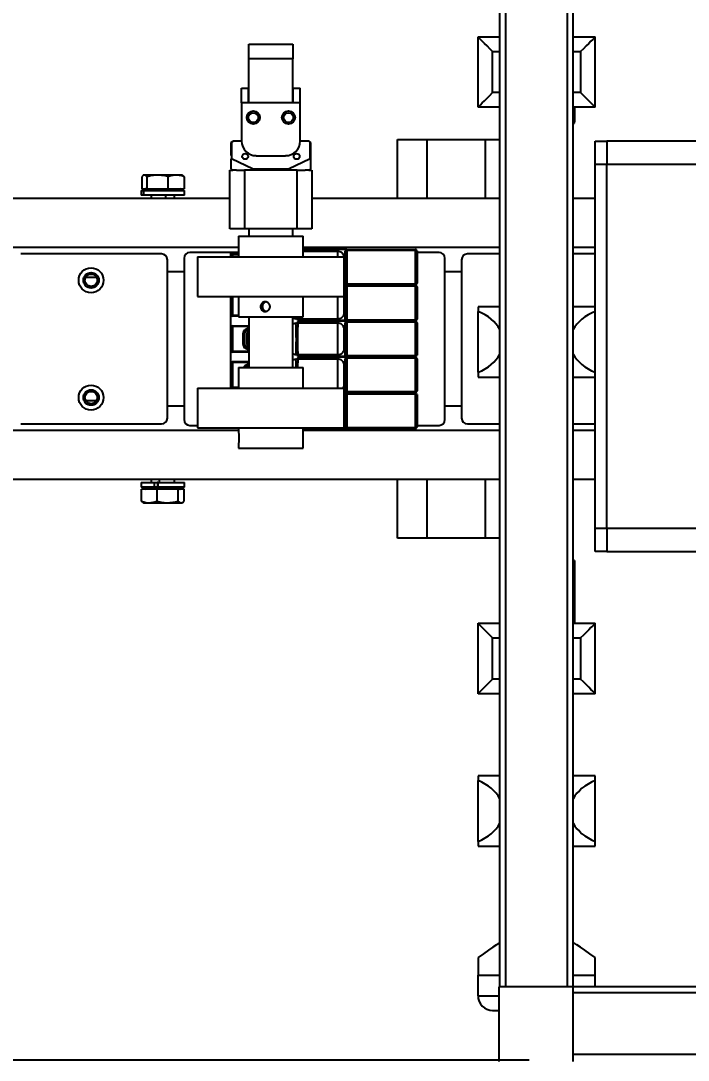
# Model space of a CAD drawing. Header units: millimetres. Extents: x 10 to 584, y 10 to 410.
# Drawn here: x 155.94 to 171.12, y 62.39 to 86.03 of the extents above; entities that cross this region are included whole.
import ezdxf

# ---------------------------------------------------------------- set-up
doc = ezdxf.new("R2010")
doc.units = ezdxf.units.MM
doc.layers.add('2', color=1, linetype='Continuous')
doc.styles.add('SLDTEXTSTYLE0', font='TXT', dxfattribs={"width": 0.7})
doc.dimstyles.new('SLDDIMSTYLE0', dxfattribs={"dimtxt": 3.5, "dimasz": 3.5, "dimexe": 0, "dimexo": 0.0625, "dimgap": 0.875, "dimtad": 1, "dimlfac": 15, "dimrnd": 1e-09, "dimzin": 12, "dimdsep": 46, "dimtxsty": 'SLDTEXTSTYLE0', "dimsah": 1, "dimcen": 0.09, "dimadec": 0, "dimazin": 3, "dimtfac": 1, "dimtofl": 0, "dimtmove": 0, "dimatfit": 3, "dimfxl": 0, "dimfrac": 2, "dimtolj": 1, "dimtzin": 12, "dimarcsym": 0})

# ---------------------------------------------------------------- blocks, each defined once
blk = doc.blocks.new('_D_4')
at = {"layer": '2', "color": 1}
for p, q in [((60.502, 83.127), (60.502, 126.127)), ((360.502, 85.627), (360.502, 126.127)), ((360.502, 125.127), (60.502, 125.127))]:
    blk.add_line(p, q, dxfattribs=at)
for points in [[(60.502, 125.127), (64.002, 124.588), (64.002, 125.665)], [(360.502, 125.127), (357.002, 125.665), (357.002, 124.588)]]:
    blk.add_solid(points, dxfattribs=at)
at = {"layer": '2', "color": 1, "insert": (204.071, 129.638), "char_height": 3.5, "attachment_point": 1, "style": 'SLDTEXTSTYLE0'}
blk.add_mtext('4500', dxfattribs=at)
blk = doc.blocks.new('_D_5')
at = {"layer": '2', "color": 1}
for p, q in [((167.935, 97.06), (43.502, 97.06)), ((44.502, 97.06), (44.502, 62.393)), ((167.502, 62.393), (43.502, 62.393))]:
    blk.add_line(p, q, dxfattribs=at)
for points in [[(44.502, 97.06), (43.963, 93.56), (45.04, 93.56)], [(44.502, 62.393), (45.04, 65.893), (43.963, 65.893)]]:
    blk.add_solid(points, dxfattribs=at)
at = {"layer": '2', "color": 1, "insert": (39.99, 75.359), "char_height": 3.5, "attachment_point": 1, "rotation": 90, "style": 'SLDTEXTSTYLE0'}
blk.add_mtext('520', dxfattribs=at)

msp = doc.modelspace()

# ---------------------------------------------------------------- linework, layer by layer
at = {"color": 7, "linetype": 'Continuous', "lineweight": 25}
for p, q in [((166.83516, 64.05999), (166.83516, 95.39332)), ((166.96849, 64.05999), (166.96849, 95.39332)), ((168.36849, 64.05999), (168.36849, 95.39332)), ((168.50182, 64.05999), (168.50182, 95.39332)), ((166.33516, 84.05998), (166.33516, 85.65999)), ((166.33516, 85.65999), (166.83516, 85.65999)), ((168.50182, 85.65999), (169.00183, 85.65999)), ((169.00183, 84.05998), (169.00183, 85.65999)), ((161.12388, 85.49332), (162.12388, 85.49332)), ((161.12388, 85.15998), (161.12388, 85.49332)), ((162.12388, 85.49332), (162.12388, 85.15998)), ((166.6685, 84.39332), (166.6685, 85.32665)), ((166.6685, 85.32665), (166.83516, 85.32665)), ((168.50182, 85.32665), (168.66849, 85.32665)), ((168.66849, 85.32665), (168.66849, 84.39332)), ((162.12388, 85.15998), (161.12388, 85.15998)), ((161.12388, 84.15998), (161.12388, 85.15998)), ((162.12388, 84.15998), (162.12388, 85.15998)), ((160.95721, 84.15998), (160.95721, 84.49332)), ((160.95721, 84.49332), (161.11721, 84.49332)), ((161.11721, 84.15998), (161.11721, 84.49332)), ((162.13055, 84.15998), (162.13055, 84.49332)), ((162.13055, 84.49332), (162.29054, 84.49332)), ((162.29054, 84.15998), (162.29054, 84.49332)), ((166.83516, 84.39332), (166.6685, 84.39332)), ((168.66849, 84.39332), (168.50182, 84.39332)), ((162.29054, 84.15998), (160.95721, 84.15998)), ((160.95721, 84.15998), (160.95721, 83.29332)), ((162.29054, 83.29332), (162.29054, 84.15998)), ((166.83516, 84.05998), (166.33516, 84.05998)), ((169.00183, 84.05998), (168.50182, 84.05998)), ((168.52849, 84.05998), (168.52849, 83.72665)), ((168.52849, 83.72665), (168.50182, 83.72665)), ((168.50182, 83.69998), (168.52849, 83.69998)), ((168.52849, 83.69998), (168.52849, 83.72665)), ((160.72388, 83.25998), (160.75721, 83.29332)), ((160.72388, 82.9624), (160.72388, 83.25998)), ((160.76388, 83.29332), (160.73055, 83.25998)), ((160.73055, 83.25998), (160.73055, 82.89332)), ((160.75721, 83.29332), (160.76388, 83.29332)), ((160.95721, 83.29332), (160.76388, 83.29332)), ((162.48388, 83.29332), (162.29054, 83.29332)), ((162.48388, 83.29332), (162.49054, 83.29332)), ((162.51721, 83.25998), (162.48388, 83.29332)), ((162.49054, 83.29332), (162.52387, 83.25998)), ((162.51721, 82.89332), (162.51721, 83.25998)), ((162.52387, 83.25998), (162.52387, 82.65998)), ((164.50183, 81.99332), (164.50183, 83.32665)), ((164.50183, 83.32665), (165.16849, 83.32665)), ((165.16849, 83.32665), (165.16849, 81.99332)), ((165.16849, 83.32665), (166.50183, 83.32665)), ((166.50183, 81.99332), (166.50183, 83.32665)), ((166.50183, 83.32665), (166.83516, 83.32665)), ((169.00183, 83.29332), (169.26849, 83.29332)), ((169.00183, 82.75999), (169.00183, 83.29332)), ((169.26849, 83.29332), (169.26849, 82.75999)), ((175.06849, 83.29332), (169.26849, 83.29332)), ((160.72388, 82.9624), (160.73055, 82.95552)), ((161.29054, 82.95998), (161.95721, 82.95998)), ((160.73055, 82.89778), (160.72388, 82.8909)), ((160.72388, 82.65998), (160.72388, 82.8909)), ((160.73055, 82.89332), (161.22388, 82.65998)), ((162.02388, 82.65998), (162.51721, 82.89332)), ((169.26849, 82.75999), (169.00183, 82.75999)), ((169.00183, 79.52387), (169.00183, 82.75999)), ((169.26849, 74.49332), (169.26849, 82.75999)), ((158.68873, 82.48128), (158.68873, 82.20665)), ((158.73516, 82.51999), (158.72285, 82.51288)), ((158.74713, 82.51999), (158.73516, 82.51999)), ((159.04541, 82.51999), (158.74713, 82.51999)), ((158.80553, 82.48128), (158.80553, 82.20665)), ((159.26964, 82.51999), (159.04541, 82.51999)), ((159.26964, 82.51999), (159.28529, 82.48128)), ((159.46678, 82.51999), (159.26964, 82.51999)), ((159.28529, 82.20665), (159.28529, 82.48128)), ((159.60182, 82.51999), (159.46678, 82.51999)), ((159.61413, 82.51288), (159.60182, 82.51999)), ((159.64825, 82.48128), (159.64825, 82.20665)), ((160.69055, 81.29332), (160.69055, 82.62665)), ((160.69055, 82.62665), (160.75721, 82.62665)), ((160.75721, 82.62665), (160.72388, 82.65998)), ((160.84046, 82.62665), (160.75721, 82.62665)), ((160.84046, 82.62665), (161.02388, 82.62665)), ((161.02388, 82.62665), (161.02388, 81.29332)), ((162.22388, 82.62665), (161.02388, 82.62665)), ((161.22388, 82.65998), (162.02388, 82.65998)), ((161.25054, 82.65332), (161.22388, 82.62665)), ((161.99721, 82.65332), (161.25054, 82.65332)), ((162.02388, 82.62665), (161.99721, 82.65332)), ((162.22388, 81.29332), (162.22388, 82.62665)), ((162.22388, 82.62665), (162.4073, 82.62665)), ((162.49054, 82.62665), (162.4073, 82.62665)), ((162.52387, 82.65998), (162.49054, 82.62665)), ((162.49054, 82.62665), (162.55721, 82.62665)), ((162.55721, 82.62665), (162.55721, 81.29332)), ((158.67516, 82.16665), (158.67516, 82.05998)), ((158.67516, 82.16665), (158.73683, 82.16665)), ((158.73683, 82.05998), (158.67516, 82.05998)), ((158.68873, 82.20665), (158.80553, 82.20665)), ((158.73683, 82.05998), (158.73683, 82.16665)), ((158.73683, 82.16665), (159.66183, 82.16665)), ((159.66183, 82.05998), (158.73683, 82.05998)), ((158.78082, 82.18665), (158.78082, 82.17332)), ((159.25899, 82.18665), (158.79154, 82.18665)), ((159.25899, 82.17332), (158.79154, 82.17332)), ((158.80553, 82.20665), (159.28529, 82.20665)), ((158.90183, 82.05998), (158.90183, 81.99332)), ((159.25899, 82.18665), (159.25899, 82.17332)), ((159.28529, 82.20665), (159.64825, 82.20665)), ((159.43516, 81.99332), (159.43516, 82.05998)), ((159.55616, 82.17332), (159.55616, 82.18665)), ((159.66183, 82.05998), (159.66183, 82.16665)), ((152.50182, 81.99332), (160.69055, 81.99332)), ((162.55721, 81.99332), (166.83516, 81.99332)), ((168.50182, 81.99332), (169.00183, 81.99332)), ((161.02388, 81.29332), (160.69055, 81.29332)), ((160.89055, 81.12665), (160.89055, 80.65998)), ((160.89055, 81.12665), (162.35721, 81.12665)), ((162.22388, 81.29332), (161.02388, 81.29332)), ((161.12388, 81.29332), (161.12388, 81.12665)), ((162.12388, 81.12665), (162.12388, 81.29332)), ((162.55721, 81.29332), (162.22388, 81.29332)), ((162.35721, 80.65998), (162.35721, 81.12665)), ((152.50182, 80.87665), (160.89055, 80.87665)), ((162.35721, 80.87665), (166.83516, 80.87665)), ((163.34894, 80.82665), (162.35721, 80.82665)), ((163.34894, 80.82665), (164.9156, 80.82665)), ((168.50182, 80.87665), (169.00183, 80.87665)), ((159.13561, 80.72665), (155.93561, 80.72665)), ((159.26894, 76.99332), (159.26894, 80.59332)), ((159.64894, 80.62665), (159.64894, 76.95998)), ((160.7156, 80.75998), (159.78228, 80.75998)), ((159.95721, 80.65998), (159.95721, 79.75998)), ((159.95721, 80.65998), (163.29054, 80.65998)), ((160.7156, 80.65998), (160.7156, 80.75998)), ((160.89055, 80.75998), (160.7156, 80.75998)), ((160.74894, 80.72665), (160.74894, 80.70665)), ((160.74894, 80.72665), (160.89055, 80.72665)), ((160.89055, 80.70665), (160.74894, 80.70665)), ((162.35721, 80.79214), (163.14894, 80.79214)), ((163.29054, 79.75998), (163.29054, 80.65998)), ((163.31561, 80.05998), (163.31561, 80.79332)), ((164.9156, 80.80665), (163.34894, 80.80665)), ((163.34894, 80.80665), (163.34894, 80.04665)), ((164.9156, 80.04665), (164.9156, 80.80665)), ((164.94894, 80.79332), (164.94894, 80.05998)), ((165.44894, 80.75998), (164.94894, 80.75998)), ((165.58227, 76.95998), (165.58227, 80.62665)), ((165.96228, 80.59332), (165.96228, 76.99332)), ((166.83516, 80.72665), (166.09561, 80.72665)), ((169.00183, 80.72665), (168.50182, 80.72665)), ((159.26894, 80.32332), (159.64894, 80.32332)), ((165.58227, 80.32332), (165.96228, 80.32332)), ((163.34894, 80.02665), (163.29054, 80.02665)), ((163.34894, 80.00999), (163.29054, 80.00999)), ((163.31561, 79.24332), (163.31561, 79.97665)), ((163.34894, 80.04665), (164.9156, 80.04665)), ((164.9156, 80.02665), (163.34894, 80.02665)), ((163.34894, 80.00999), (164.9156, 80.00999)), ((163.34894, 79.98998), (163.34894, 79.22998)), ((164.9156, 79.98998), (163.34894, 79.98998)), ((164.9156, 79.22998), (164.9156, 79.98998)), ((164.94894, 79.97665), (164.94894, 79.24332)), ((159.95721, 79.75998), (163.29054, 79.75998)), ((160.7156, 77.67332), (160.7156, 79.75998)), ((160.89055, 79.75998), (160.89055, 79.29332)), ((162.35721, 79.29332), (162.35721, 79.75998)), ((166.33516, 79.52665), (166.33516, 79.41947)), ((166.83516, 79.52665), (166.33516, 79.52665)), ((166.33516, 78.03383), (166.33516, 79.41947)), ((169.00183, 79.52665), (168.50182, 79.52665)), ((169.00183, 79.41947), (169.00183, 79.52387)), ((169.00183, 78.03383), (169.00183, 79.41947)), ((160.74894, 79.32998), (160.89055, 79.32998)), ((160.74894, 79.32998), (160.74894, 79.30999)), ((160.89055, 79.30999), (160.74894, 79.30999)), ((160.89055, 79.29332), (161.49541, 79.29332)), ((161.12388, 79.29332), (161.12388, 78.13999)), ((161.49541, 79.29332), (162.35721, 79.29332)), ((162.12388, 78.13999), (162.12388, 79.29332)), ((162.12388, 79.27608), (162.19328, 79.25129)), ((162.23873, 79.24449), (162.19382, 79.25233)), ((162.21561, 79.24449), (162.19382, 79.25233)), ((163.14894, 79.24449), (162.23873, 79.24449)), ((163.34894, 79.20998), (162.30679, 79.20998)), ((163.34894, 79.19332), (162.30679, 79.19332)), ((163.28227, 79.20998), (163.28227, 79.19332)), ((163.34894, 79.22998), (164.9156, 79.22998)), ((164.9156, 79.20998), (163.34894, 79.20998)), ((163.34894, 79.19332), (164.9156, 79.19332)), ((163.34894, 79.17332), (163.34894, 78.41332)), ((164.9156, 79.17332), (163.34894, 79.17332)), ((164.9156, 78.41332), (164.9156, 79.17332)), ((160.74894, 79.09332), (160.74894, 79.07332)), ((160.74894, 79.09332), (161.11036, 79.09332)), ((161.12388, 79.07332), (160.74894, 79.07332)), ((160.74894, 79.07332), (160.74894, 78.51332)), ((161.12388, 79.01538), (161.06015, 78.97916)), ((161.1007, 78.95253), (161.12388, 78.96412)), ((161.1007, 78.95253), (161.1007, 78.6341)), ((162.19328, 79.15201), (162.12388, 79.12723)), ((162.19373, 79.15088), (162.23886, 79.15881)), ((162.19373, 79.15088), (162.21561, 79.15881)), ((162.21561, 79.15998), (162.21561, 79.15881)), ((162.23886, 79.15881), (163.14894, 79.15881)), ((163.31561, 78.42665), (163.31561, 79.15998)), ((164.94894, 79.15998), (164.94894, 78.42665)), ((160.9931, 78.66742), (160.9931, 78.9212)), ((160.9931, 78.9212), (161.02644, 78.9212)), ((161.02644, 78.9212), (161.02644, 78.66742)), ((161.08227, 78.66392), (161.08227, 78.92272)), ((160.74894, 78.51332), (161.12388, 78.51332)), ((160.74894, 78.51332), (160.74894, 78.49332)), ((161.12336, 78.49332), (160.74894, 78.49332)), ((160.9931, 78.66742), (161.02644, 78.66742)), ((161.06273, 78.60808), (161.12388, 78.57678)), ((161.12388, 78.62251), (161.1007, 78.6341)), ((160.74894, 78.27665), (160.74894, 78.25665)), ((160.74894, 78.27665), (161.11036, 78.27665)), ((160.74894, 78.25665), (160.74894, 77.69665)), ((161.12388, 78.25665), (160.74894, 78.25665)), ((162.12388, 78.45941), (162.19328, 78.43462)), ((162.19328, 78.33535), (162.12388, 78.31056)), ((162.19373, 78.33422), (162.23886, 78.34214)), ((162.19373, 78.33422), (162.21561, 78.34214)), ((162.23873, 78.42782), (162.19382, 78.43566)), ((162.21561, 78.42782), (162.19382, 78.43566)), ((162.21513, 78.3429), (162.21797, 78.34535)), ((162.21561, 78.34332), (162.21561, 78.34214)), ((163.14894, 78.42782), (162.23873, 78.42782)), ((162.23886, 78.34214), (163.14894, 78.34214)), ((163.34894, 78.39332), (162.30679, 78.39332)), ((163.34894, 78.37665), (162.30679, 78.37665)), ((163.28227, 78.39332), (163.28227, 78.37665)), ((163.31561, 77.60999), (163.31561, 78.34332)), ((163.34894, 78.41332), (164.9156, 78.41332)), ((164.9156, 78.39332), (163.34894, 78.39332)), ((163.34894, 78.37665), (164.9156, 78.37665)), ((163.34894, 78.35665), (163.34894, 77.59665)), ((164.9156, 78.35665), (163.34894, 78.35665)), ((164.9156, 77.59665), (164.9156, 78.35665)), ((164.94894, 78.34332), (164.94894, 77.60999)), ((160.89055, 78.13999), (160.89055, 77.67332)), ((160.89055, 78.13999), (162.35721, 78.13999)), ((161.12388, 78.19872), (161.06015, 78.16249)), ((161.10894, 78.13999), (161.12388, 78.14746)), ((162.35721, 77.67332), (162.35721, 78.13999)), ((166.33516, 78.03383), (166.33516, 77.92665)), ((169.00183, 77.92943), (169.00183, 78.03383)), ((166.33516, 77.92665), (166.83516, 77.92665)), ((168.50182, 77.92665), (169.00183, 77.92665)), ((169.00183, 74.49332), (169.00183, 77.92943)), ((159.95721, 77.67332), (159.95721, 76.77332)), ((159.95721, 77.67332), (163.29054, 77.67332)), ((160.74894, 77.69665), (160.89055, 77.69665)), ((160.74894, 77.69665), (160.74894, 77.67665)), ((160.89055, 77.67665), (160.74894, 77.67665)), ((163.29054, 76.77332), (163.29054, 77.67332)), ((163.34894, 77.57665), (163.29054, 77.57665)), ((163.34894, 77.55998), (163.29054, 77.55998)), ((163.31561, 76.79332), (163.31561, 77.52665)), ((163.34894, 77.59665), (164.9156, 77.59665)), ((164.9156, 77.57665), (163.34894, 77.57665)), ((163.34894, 77.55998), (164.9156, 77.55998)), ((164.9156, 77.53999), (163.34894, 77.53999)), ((163.34894, 77.53999), (163.34894, 76.77998)), ((164.9156, 76.77998), (164.9156, 77.53999)), ((164.94894, 77.52665), (164.94894, 76.79332)), ((159.64894, 77.26332), (159.26894, 77.26332)), ((165.96228, 77.26332), (165.58227, 77.26332)), ((155.93561, 76.85998), (159.13561, 76.85998)), ((159.78228, 76.82665), (159.95721, 76.82665)), ((164.94894, 76.82665), (165.44894, 76.82665)), ((166.09561, 76.85998), (166.83516, 76.85998)), ((168.50182, 76.85998), (169.00183, 76.85998)), ((160.89055, 76.70998), (152.50182, 76.70998)), ((159.95721, 76.77332), (163.29054, 76.77332)), ((160.89055, 76.77332), (160.89055, 76.64998)), ((162.35721, 76.30665), (162.35721, 76.77332)), ((163.34894, 76.75998), (162.35721, 76.75998)), ((166.83516, 76.70998), (162.35721, 76.70998)), ((163.34894, 76.77998), (164.9156, 76.77998)), ((164.9156, 76.75998), (163.34894, 76.75998)), ((169.00183, 76.70998), (168.50182, 76.70998)), ((160.89055, 76.43138), (160.89055, 76.30665)), ((160.89055, 76.30665), (162.35721, 76.30665)), ((166.83516, 75.59332), (152.50182, 75.59332)), ((158.67516, 75.52665), (158.67516, 75.41998)), ((158.67516, 75.52665), (158.97422, 75.52665)), ((158.97422, 75.41998), (158.67516, 75.41998)), ((158.78082, 75.41332), (158.78082, 75.39998)), ((158.90183, 75.59332), (158.90183, 75.52665)), ((158.97422, 75.41998), (158.97422, 75.52665)), ((158.97422, 75.52665), (159.03402, 75.52665)), ((159.03402, 75.41998), (158.97422, 75.41998)), ((159.03372, 75.41998), (159.05527, 75.41998)), ((159.05527, 75.52665), (159.03402, 75.52665)), ((159.04456, 75.49332), (159.04456, 75.45332)), ((159.05527, 75.52665), (159.05527, 75.41998)), ((159.05527, 75.52665), (159.66183, 75.52665)), ((159.66183, 75.41998), (159.05527, 75.41998)), ((159.05877, 75.41332), (159.5403, 75.41332)), ((159.05877, 75.39998), (159.05877, 75.41332)), ((159.05877, 75.39998), (159.5403, 75.39998)), ((159.43516, 75.52665), (159.43516, 75.59332)), ((159.55616, 75.39998), (159.55616, 75.41332)), ((159.66183, 75.41998), (159.66183, 75.52665)), ((164.50183, 74.25999), (164.50183, 75.59332)), ((165.16849, 75.59332), (165.16849, 74.25999)), ((166.50183, 74.25999), (166.50183, 75.59332)), ((169.00183, 75.59332), (168.50182, 75.59332)), ((158.68207, 75.10535), (158.68207, 75.37998)), ((159.02687, 75.37998), (158.68207, 75.37998)), ((159.02687, 75.37998), (159.02687, 75.10535)), ((159.51329, 75.37998), (159.02687, 75.37998)), ((159.51329, 75.10535), (159.51329, 75.37998)), ((159.65492, 75.37998), (159.51329, 75.37998)), ((159.65492, 75.10535), (159.65492, 75.37998)), ((158.71669, 75.07732), (158.73516, 75.06665)), ((158.73516, 75.06665), (158.85447, 75.06665)), ((158.85447, 75.06665), (159.04584, 75.06665)), ((159.04584, 75.06665), (159.02687, 75.10535)), ((159.04584, 75.06665), (159.27008, 75.06665)), ((159.27008, 75.06665), (159.5841, 75.06665)), ((159.5841, 75.06665), (159.60182, 75.06665)), ((159.60182, 75.06665), (159.6203, 75.07732)), ((169.00183, 74.49332), (169.26849, 74.49332)), ((169.00183, 73.95998), (169.00183, 74.49332)), ((169.26849, 74.49332), (169.26849, 73.95998)), ((169.26849, 74.49332), (174.46849, 74.49332)), ((165.16849, 74.25999), (164.50183, 74.25999)), ((166.50183, 74.25999), (165.16849, 74.25999)), ((166.83516, 74.25999), (166.50183, 74.25999)), ((168.52849, 73.75332), (168.50182, 73.75332)), ((168.52849, 73.75332), (168.52849, 73.72665)), ((169.26849, 73.95998), (169.00183, 73.95998)), ((169.26849, 73.95998), (174.46849, 73.95998)), ((168.50182, 73.72665), (168.52849, 73.72665)), ((168.52849, 73.72665), (168.52849, 72.32665)), ((166.33516, 72.32665), (166.83516, 72.32665)), ((166.33516, 70.72665), (166.33516, 72.32665)), ((168.50182, 72.32665), (169.00183, 72.32665)), ((169.00183, 70.72665), (169.00183, 72.32665)), ((166.6685, 71.05998), (166.6685, 71.99332)), ((166.6685, 71.99332), (166.83516, 71.99332)), ((168.50182, 71.99332), (168.66849, 71.99332)), ((168.66849, 71.99332), (168.66849, 71.05998)), ((166.83516, 71.05998), (166.6685, 71.05998)), ((168.66849, 71.05998), (168.50182, 71.05998)), ((166.83516, 70.72665), (166.33516, 70.72665)), ((169.00183, 70.72665), (168.50182, 70.72665)), ((166.33516, 68.85998), (166.33516, 68.75281)), ((166.83516, 68.85998), (166.33516, 68.85998)), ((169.00183, 68.85998), (168.50182, 68.85998)), ((169.00183, 68.75281), (169.00183, 68.85998)), ((166.33516, 67.36717), (166.33516, 68.75281)), ((169.00183, 67.36717), (169.00183, 68.75281)), ((166.33516, 67.36717), (166.33516, 67.25998)), ((169.00183, 67.25998), (169.00183, 67.36717)), ((166.33516, 67.25998), (166.83516, 67.25998)), ((168.50182, 67.25998), (169.00183, 67.25998)), ((166.33516, 64.72665), (166.33516, 64.32665)), ((169.00183, 64.32665), (169.00183, 64.72665)), ((166.33516, 63.85998), (166.33516, 64.32665)), ((169.00183, 64.05999), (169.00183, 64.32665)), ((168.50182, 64.05999), (166.8085, 64.05999)), ((166.8085, 64.05999), (166.8085, 62.36665)), ((228.50183, 64.05999), (168.50182, 64.05999)), ((168.50182, 62.36665), (168.50182, 64.05999)), ((228.50183, 63.92665), (168.50182, 63.92665)), ((166.6685, 63.52665), (166.8085, 63.52665)), ((228.50183, 62.52665), (168.50182, 62.52665))]:
    msp.add_line(p, q, dxfattribs=at)
at = {"color": 59, "linetype": 'Continuous', "lineweight": 25}
for p, q in [((175.06849, 82.75999), (169.26849, 82.75999)), ((158.79154, 82.18665), (158.78082, 82.18665)), ((158.79154, 82.17332), (158.78082, 82.17332)), ((159.23074, 82.05998), (159.23074, 81.99332)), ((159.55616, 82.18665), (159.25899, 82.18665)), ((159.55616, 82.17332), (159.25899, 82.17332)), ((160.74894, 80.70665), (160.74894, 80.65998)), ((160.74894, 79.75998), (160.74894, 79.32998)), ((161.04368, 79.00813), (161.12388, 79.05373)), ((161.12388, 78.53933), (161.04754, 78.5784)), ((161.04368, 78.19146), (161.12388, 78.23706)), ((158.78082, 75.41332), (159.05877, 75.41332)), ((158.78082, 75.39998), (159.05877, 75.39998)), ((159.05527, 75.49332), (159.04446, 75.49332)), ((159.05527, 75.45332), (159.04456, 75.45332)), ((159.09302, 75.52665), (159.09302, 75.59332)), ((159.5403, 75.41332), (159.55616, 75.41332)), ((159.5403, 75.39998), (159.55616, 75.39998)), ((166.33516, 64.32665), (166.83516, 64.32665)), ((168.50182, 64.32665), (169.00183, 64.32665)), ((166.33516, 63.85998), (166.8085, 63.85998))]:
    msp.add_line(p, q, dxfattribs=at)
at = {"color": 7, "linetype": 'Continuous', "lineweight": 25, "flags": 128}
for points in [[(166.6685, 85.32665), (166.60346, 85.39168), (166.54093, 85.45421), (166.4833, 85.51184), (166.43279, 85.56235), (166.39133, 85.60381), (166.36053, 85.63461), (166.34156, 85.65358), (166.33516, 85.65999)], [(169.00183, 85.65999), (168.99542, 85.65358), (168.97645, 85.63461), (168.94565, 85.60381), (168.90419, 85.56235), (168.85368, 85.51184), (168.79606, 85.45421), (168.73352, 85.39168), (168.66849, 85.32665)], [(166.33516, 84.05998), (166.34156, 84.06639), (166.36053, 84.08536), (166.39133, 84.11616), (166.43279, 84.15761), (166.4833, 84.20813), (166.54093, 84.26576), (166.60346, 84.32829), (166.6685, 84.39332)], [(169.00183, 84.05998), (168.99542, 84.06639), (168.97645, 84.08536), (168.94565, 84.11616), (168.90419, 84.15761), (168.85368, 84.20813), (168.79606, 84.26576), (168.73352, 84.32829), (168.66849, 84.39332)], [(161.04368, 79.00813), (161.0469, 79.00248), (161.04998, 78.99704), (161.05283, 78.99203), (161.05533, 78.98764), (161.05738, 78.98404), (161.0589, 78.98136), (161.05983, 78.97971), (161.06015, 78.97916)], [(161.04368, 78.19146), (161.0469, 78.18581), (161.04998, 78.18037), (161.05283, 78.17537), (161.05533, 78.17098), (161.05738, 78.16737), (161.0589, 78.16469), (161.05983, 78.16304), (161.06015, 78.16249)], [(166.6685, 71.99332), (166.60346, 72.05835), (166.54093, 72.12088), (166.4833, 72.17851), (166.43279, 72.22902), (166.39133, 72.27047), (166.36053, 72.30128), (166.34156, 72.32025), (166.33516, 72.32665)], [(169.00183, 72.32665), (168.99542, 72.32025), (168.97645, 72.30128), (168.94565, 72.27047), (168.90419, 72.22902), (168.85368, 72.17851), (168.79606, 72.12088), (168.73352, 72.05835), (168.66849, 71.99332)], [(166.33516, 70.72665), (166.34156, 70.73306), (166.36053, 70.75203), (166.39133, 70.78283), (166.43279, 70.82428), (166.4833, 70.8748), (166.54093, 70.93242), (166.60346, 70.99495), (166.6685, 71.05998)], [(169.00183, 70.72665), (168.99542, 70.73306), (168.97645, 70.75203), (168.94565, 70.78283), (168.90419, 70.82428), (168.85368, 70.8748), (168.79606, 70.93242), (168.73352, 70.99495), (168.66849, 71.05998)], [(166.83516, 65.07675), (166.81945, 65.06575), (166.75335, 65.01947), (166.67032, 64.96134), (166.57179, 64.89234), (166.45942, 64.81366), (166.33516, 64.72665)], [(169.00183, 64.72665), (168.87756, 64.81366), (168.7652, 64.89234), (168.66667, 64.96134), (168.58363, 65.01947), (168.51754, 65.06575), (168.50182, 65.07675)]]:
    msp.add_lwpolyline(points, dxfattribs=at)
at = {"color": 7, "linetype": 'Continuous', "lineweight": 25}
for centre, radius in [((161.22388, 83.82665), 0.15), ((161.22388, 83.82665), 0.11), ((162.02388, 83.82665), 0.15), ((162.02388, 83.82665), 0.11), ((161.03721, 82.94332), 0.06667), ((162.21055, 82.94332), 0.06667), ((157.53561, 80.12665), 0.28333), ((157.53561, 80.12665), 0.17667), ((157.53561, 80.12665), 0.14), ((157.53561, 77.45998), 0.28333), ((157.53561, 77.45998), 0.17667), ((157.53561, 77.45998), 0.14)]:
    msp.add_circle(centre, radius, dxfattribs=at)
for centre, radius, start, end in [((161.29055, 83.29332), 0.33333, 180, 270), ((161.95721, 83.29332), 0.33333, 270, 0), ((158.76083, 82.18665), 0.02, 0, 90), ((158.77181, 82.18692), 0.01973, 359.208764, 89.186805), ((158.78749, 82.17332), 0.00667, 180, 270), ((158.79812, 82.17323), 0.00658, 179.236252, 269.171339), ((159.54949, 82.17332), 0.00667, 270, 0), ((159.57616, 82.18665), 0.02, 90, 180), ((163.34894, 80.79332), 0.03333, 90, 135.572996), ((164.91561, 80.79332), 0.03333, 44.427004, 90), ((159.13561, 80.59332), 0.13333, 0, 90), ((159.78227, 80.62665), 0.13333, 90, 180), ((160.74894, 80.69332), 0.03333, 90, 180), ((163.34894, 80.79332), 0.03333, 135.572996, 180), ((163.34894, 80.83998), 0.03333, 224.427004, 270), ((164.91561, 80.83998), 0.03333, 270, 315.572996), ((164.91561, 80.79332), 0.03333, 0, 44.427004), ((165.44894, 80.62665), 0.13333, 0, 90), ((166.09561, 80.59332), 0.13333, 90, 180), ((163.34894, 80.05998), 0.03333, 180, 224.427004), ((163.34894, 79.97665), 0.03333, 135.572996, 180), ((163.34894, 80.01332), 0.03333, 90, 135.572996), ((163.34894, 80.05998), 0.03333, 224.427004, 270), ((163.34894, 79.97665), 0.03333, 90, 135.572996), ((163.34894, 80.02332), 0.03333, 224.427004, 270), ((164.91561, 80.01332), 0.03333, 44.427004, 90), ((164.91561, 80.05998), 0.03333, 270, 315.572996), ((164.91561, 79.97665), 0.03333, 44.427004, 90), ((164.91561, 80.02332), 0.03333, 270, 315.572996), ((164.91561, 80.05998), 0.03333, 315.572996, 0), ((164.91561, 79.97665), 0.03333, 0, 44.427004), ((160.74894, 79.34332), 0.03333, 180, 270), ((162.3038, 79.34332), 0.13333, 228.273344, 270), ((162.3038, 79.05998), 0.13333, 90, 131.67998), ((163.34894, 79.24332), 0.03333, 180, 224.427004), ((163.34894, 79.15998), 0.03333, 135.572996, 180), ((163.34894, 79.19665), 0.03333, 90, 135.572996), ((163.34894, 79.24332), 0.03333, 224.427004, 270), ((163.34894, 79.15998), 0.03333, 90, 135.572996), ((163.34894, 79.20665), 0.03333, 224.427004, 270), ((164.91561, 79.19665), 0.03333, 44.427004, 90), ((164.91561, 79.24332), 0.03333, 270, 315.572996), ((164.91561, 79.15998), 0.03333, 44.427004, 90), ((164.91561, 79.20665), 0.03333, 270, 315.572996), ((164.91561, 79.24332), 0.03333, 315.572996, 0), ((164.91561, 79.15998), 0.03333, 0, 44.427004), ((160.74894, 79.05998), 0.03333, 90, 180), ((161.0931, 78.9212), 0.1, 119.620414, 180), ((161.0931, 78.9212), 0.06667, 119.620414, 180), ((161.11561, 78.92272), 0.03333, 116.565051, 180), ((161.11036, 79.05998), 0.03333, 66.074566, 90), ((160.74894, 78.52665), 0.03333, 180, 270), ((161.0931, 78.66742), 0.1, 180, 242.896104), ((161.0931, 78.66742), 0.06667, 180, 242.896104), ((142.41268, 88.13414), 20.94207, 332.851776, 332.942979), ((161.11561, 78.66392), 0.03333, 180, 243.434949), ((160.74894, 78.24332), 0.03333, 90, 180), ((161.11036, 78.24332), 0.03333, 66.074566, 90), ((162.3038, 78.52665), 0.13333, 228.273344, 270), ((162.3038, 78.24332), 0.13333, 90, 121.230109), ((163.34894, 78.42665), 0.03333, 180, 224.427004), ((163.34894, 78.34332), 0.03333, 135.572996, 180), ((163.34894, 78.37998), 0.03333, 90, 135.572996), ((163.34894, 78.42665), 0.03333, 224.427004, 270), ((163.34894, 78.34332), 0.03333, 90, 135.572996), ((163.34894, 78.38998), 0.03333, 224.427004, 270), ((164.91561, 78.37998), 0.03333, 44.427004, 90), ((164.91561, 78.42665), 0.03333, 270, 315.572996), ((164.91561, 78.34332), 0.03333, 44.427004, 90), ((164.91561, 78.38998), 0.03333, 270, 315.572996), ((164.91561, 78.42665), 0.03333, 315.572996, 0), ((164.91561, 78.34332), 0.03333, 0, 44.427004), ((161.0931, 78.10453), 0.06667, 119.620414, 147.874507), ((160.74894, 77.70998), 0.03333, 180, 270), ((163.34894, 77.60998), 0.03333, 180, 224.427004), ((163.34894, 77.52665), 0.03333, 135.572996, 180), ((163.34894, 77.56332), 0.03333, 90, 135.572996), ((163.34894, 77.60998), 0.03333, 224.427004, 270), ((163.34894, 77.52665), 0.03333, 90, 135.572996), ((163.34894, 77.57332), 0.03333, 224.427004, 270), ((164.91561, 77.56332), 0.03333, 44.427004, 90), ((164.91561, 77.60998), 0.03333, 270, 315.572996), ((164.91561, 77.52665), 0.03333, 44.427004, 90), ((164.91561, 77.57332), 0.03333, 270, 315.572996), ((164.91561, 77.60998), 0.03333, 315.572996, 0), ((164.91561, 77.52665), 0.03333, 0, 44.427004), ((159.13561, 76.99332), 0.13333, 270, 0), ((159.78227, 76.95998), 0.13333, 180, 270), ((165.44894, 76.95998), 0.13333, 270, 0), ((166.09561, 76.99332), 0.13333, 180, 270), ((163.34894, 76.79332), 0.03333, 180, 224.427004), ((163.34894, 76.74665), 0.03333, 90, 135.572996), ((163.34894, 76.79332), 0.03333, 224.427004, 270), ((164.91561, 76.74665), 0.03333, 44.427004, 90), ((164.91561, 76.79332), 0.03333, 270, 315.572996), ((164.91561, 76.79332), 0.03333, 315.572996, 0), ((158.76083, 75.39998), 0.02, 270, 0), ((158.78749, 75.41332), 0.00667, 90, 180), ((159.53378, 75.41346), 0.00652, 358.74921, 88.844198), ((159.55991, 75.39959), 0.01961, 178.83511, 268.782993), ((159.54949, 75.41332), 0.00667, 0, 90), ((159.57616, 75.39998), 0.02, 180, 270), ((166.66849, 63.85998), 0.33333, 180, 270)]:
    msp.add_arc(centre, radius, start, end, dxfattribs=at)
at = {"color": 59, "linetype": 'Continuous', "lineweight": 25}
msp.add_arc((161.0931, 78.10453), 0.1, 119.620414, 159.236157, dxfattribs=at)
at = {"color": 7, "linetype": 'Continuous', "lineweight": 25}
for centre, major_axis, ratio, start_param, end_param in [((160.74894, 80.69284), (0.03333, 0), 0.41421356, 1.57079633, 3.14159265), ((165.7639, 78.72665), (1.14252, 0), 0.70020754, 0.35504826, 1.04719755), ((169.57308, 78.72665), (1.14252, 0), 0.70020754, 2.0943951, 2.78654439), ((160.74894, 79.34379), (0.03333, 0), 0.41421356, 3.14159265, 4.71238898), ((160.74894, 79.05951), (0.03333, 0), 0.41421356, 1.57079633, 3.14159265), ((160.74894, 78.52712), (0.03333, 0), 0.41421356, 3.14159265, 4.71238898), ((160.74894, 78.24284), (0.03333, 0), 0.41421356, 1.57079633, 3.14159265), ((165.7639, 78.72665), (1.14252, 0), 0.70020754, 5.23598776, 5.92813704), ((169.57308, 78.72665), (1.14252, 0), 0.70020754, 3.49664092, 4.1887902), ((160.74894, 77.71046), (0.03333, 0), 0.41421356, 3.14159265, 4.71238898), ((165.7639, 68.05998), (1.14252, 0), 0.70020754, 0.35504826, 1.04719755), ((169.57308, 68.05998), (1.14252, 0), 0.70020754, 2.0943951, 2.78654439), ((165.7639, 68.05998), (1.14252, 0), 0.70020754, 5.23598776, 5.92813704), ((169.57308, 68.05998), (1.14252, 0), 0.70020754, 3.49664092, 4.1887902)]:
    msp.add_ellipse(centre, major_axis=major_axis, ratio=ratio, start_param=start_param, end_param=end_param, dxfattribs=at)
for points, knots in [([(158.74713, 82.51999), (158.73654, 82.5177), (158.71675, 82.51344), (158.69762, 82.49148), (158.68873, 82.48128)], [0, 0, 0, 0, 0.53525293, 1, 1, 1, 1]), ([(158.80553, 82.48128), (158.79437, 82.49378), (158.77519, 82.51525), (158.75541, 82.51859), (158.74713, 82.51999)], [0, 0, 0, 0, 0.58195115, 1, 1, 1, 1]), ([(159.04541, 82.51999), (159.00191, 82.5177), (158.92062, 82.51344), (158.84205, 82.49148), (158.80553, 82.48128)], [0, 0, 0, 0, 0.53523129, 1, 1, 1, 1]), ([(159.28529, 82.48128), (159.23944, 82.49378), (159.16065, 82.51525), (159.07938, 82.51859), (159.04541, 82.51999)], [0, 0, 0, 0, 0.58195657, 1, 1, 1, 1]), ([(159.46678, 82.51999), (159.43386, 82.5177), (159.37237, 82.51344), (159.31292, 82.49148), (159.28529, 82.48128)], [0, 0, 0, 0, 0.535244301, 1, 1, 1, 1]), ([(159.64825, 82.48128), (159.61357, 82.49378), (159.55396, 82.51525), (159.49248, 82.51859), (159.46678, 82.51999)], [0, 0, 0, 0, 0.581951787, 1, 1, 1, 1]), ([(159.61379, 82.51096), (159.61634, 82.51016), (159.62806, 82.50651), (159.63939, 82.49235), (159.64825, 82.48128)], [0, 0, 0, 0, 0.21820682, 1, 1, 1, 1]), ([(163.14894, 80.79214), (163.16383, 80.79068), (163.19362, 80.78775), (163.23333, 80.7649), (163.26338, 80.73122), (163.27992, 80.69251), (163.28156, 80.66626), (163.28227, 80.65496)], [0, 0, 0, 0, 0.20978384, 0.41956521, 0.62951972, 0.84037779, 1, 1, 1, 1]), ([(157.65871, 80.19332), (157.65323, 80.19332), (157.62689, 80.19332), (157.58685, 80.19332), (157.53349, 80.19332), (157.47585, 80.19332), (157.43758, 80.19332), (157.4125, 80.19332)], [0, 0, 0, 0, 0.07038131, 0.33844703, 0.50750486, 0.6773191, 1, 1, 1, 1]), ([(163.28227, 79.75175), (163.28227, 79.74709), (163.28227, 79.70375), (163.28227, 79.61615), (163.28227, 79.50901), (163.28227, 79.43545), (163.28227, 79.39612), (163.28227, 79.38501), (163.28227, 79.38168)], [0, 0, 0, 0, 0.0388447, 0.36045591, 0.63174073, 0.83831058, 0.95140741, 1, 1, 1, 1]), ([(161.49541, 79.63665), (161.50754, 79.63545), (161.53181, 79.63304), (161.56453, 79.61432), (161.58974, 79.58663), (161.6044, 79.55185), (161.60657, 79.51437), (161.59623, 79.47843), (161.57462, 79.44786), (161.54413, 79.42593), (161.50829, 79.41532), (161.47148, 79.41725), (161.43779, 79.43131), (161.41062, 79.45598), (161.39287, 79.48872), (161.38656, 79.52576), (161.39229, 79.56269), (161.4093, 79.59558), (161.43598, 79.62074), (161.46632, 79.63459), (161.48696, 79.63605), (161.49541, 79.63665)], [0, 0, 0, 0, 0.05328165, 0.10654728, 0.16018337, 0.214077, 0.26756703, 0.32061011, 0.37387691, 0.42766762, 0.48148096, 0.53478607, 0.58783927, 0.64127636, 0.69515619, 0.74884123, 0.80198575, 0.85510081, 0.90871989, 0.96261997, 1, 1, 1, 1]), ([(161.51228, 79.63377), (161.50153, 79.63032), (161.47935, 79.62321), (161.45275, 79.59888), (161.43451, 79.5668), (161.42762, 79.52985), (161.4325, 79.49307), (161.44836, 79.45996), (161.47405, 79.43467), (161.49801, 79.42134), (161.51254, 79.41971), (161.51492, 79.41944)], [0, 0, 0, 0, 0.11517094, 0.23749745, 0.36204503, 0.48585237, 0.60697665, 0.72770642, 0.85088379, 0.97559797, 1, 1, 1, 1]), ([(162.21561, 79.24449), (162.22787, 79.2355), (162.25239, 79.21753), (162.28584, 79.21041), (162.30384, 79.21004), (162.30679, 79.20998)], [0, 0, 0, 0, 0.45546539, 0.91063597, 1, 1, 1, 1]), ([(162.30679, 79.19332), (162.29135, 79.19186), (162.26045, 79.18894), (162.23071, 79.17192), (162.21735, 79.16032), (162.21561, 79.15881)], [0, 0, 0, 0, 0.46481432, 0.93024076, 1, 1, 1, 1]), ([(163.28227, 79.38168), (163.28086, 79.36574), (163.27803, 79.33381), (163.25396, 79.29193), (163.21887, 79.26154), (163.18183, 79.2465), (163.15794, 79.24504), (163.14894, 79.24449)], [0, 0, 0, 0, 0.22430999, 0.44927137, 0.66223386, 0.87271035, 1, 1, 1, 1]), ([(162.19382, 78.43566), (162.19398, 78.43758), (162.19444, 78.44304), (162.19656, 78.47124), (162.19979, 78.53462), (162.20259, 78.64532), (162.20351, 78.79926), (162.20207, 78.93728), (162.19922, 79.04555), (162.19655, 79.1046), (162.19431, 79.14073), (162.19393, 79.14742), (162.19373, 79.15088)], [0, 0, 0, 0, 0.03655637, 0.10409765, 0.1943701, 0.32457347, 0.50039397, 0.6961336, 0.77087727, 0.89250487, 0.94441423, 1, 1, 1, 1]), ([(162.23886, 79.15881), (162.23886, 79.15874), (162.23868, 79.15641), (162.23798, 79.14588), (162.23528, 79.10723), (162.2324, 79.04625), (162.22941, 78.93733), (162.22792, 78.7992), (162.22887, 78.64525), (162.23174, 78.53409), (162.23521, 78.46888), (162.23784, 78.43686), (162.23848, 78.43037), (162.23873, 78.42782)], [0, 0, 0, 0, 0.00181641, 0.06235297, 0.1143674, 0.2339587, 0.3073787, 0.49988025, 0.67277087, 0.80054669, 0.88893254, 0.95648206, 1, 1, 1, 1]), ([(163.14894, 78.42782), (163.14894, 78.43084), (163.14894, 78.43806), (163.14894, 78.47335), (163.14894, 78.54243), (163.14894, 78.6532), (163.14894, 78.80268), (163.14894, 78.9396), (163.14894, 79.04944), (163.14894, 79.11019), (163.14894, 79.14758), (163.14894, 79.15491), (163.14894, 79.15881)], [0, 0, 0, 0, 0.049147955, 0.117851639, 0.209185212, 0.342165907, 0.500128338, 0.688732323, 0.777739821, 0.888498438, 0.940794445, 1, 1, 1, 1]), ([(163.14894, 79.15881), (163.16383, 79.15734), (163.19362, 79.15441), (163.23333, 79.13156), (163.26338, 79.09789), (163.27992, 79.05917), (163.28156, 79.03293), (163.28227, 79.02162)], [0, 0, 0, 0, 0.20978384, 0.41956521, 0.62951972, 0.84037779, 1, 1, 1, 1]), ([(163.28227, 79.02162), (163.28227, 79.01878), (163.28227, 79.00661), (163.28227, 78.97165), (163.28227, 78.89925), (163.28227, 78.79992), (163.28227, 78.69226), (163.28227, 78.61879), (163.28227, 78.57945), (163.28227, 78.56835), (163.28227, 78.56501)], [0, 0, 0, 0, 0.03288149, 0.14100819, 0.24831557, 0.49983615, 0.71199063, 0.87354851, 0.96199748, 1, 1, 1, 1]), ([(163.28227, 78.56501), (163.28086, 78.54907), (163.27803, 78.51714), (163.25396, 78.47526), (163.21887, 78.44487), (163.18183, 78.42983), (163.15794, 78.42837), (163.14894, 78.42782)], [0, 0, 0, 0, 0.22430999, 0.44927137, 0.66223386, 0.87271035, 1, 1, 1, 1]), ([(162.21561, 78.42782), (162.22787, 78.41884), (162.25239, 78.40087), (162.28584, 78.39374), (162.30384, 78.39338), (162.30679, 78.39332)], [0, 0, 0, 0, 0.45546539, 0.91063597, 1, 1, 1, 1]), ([(162.30679, 78.37665), (162.29135, 78.37519), (162.26045, 78.37227), (162.23071, 78.35525), (162.21735, 78.34365), (162.21561, 78.34214)], [0, 0, 0, 0, 0.46481432, 0.93024076, 1, 1, 1, 1]), ([(163.14894, 78.34214), (163.16383, 78.34068), (163.19362, 78.33774), (163.23333, 78.3149), (163.26338, 78.28122), (163.27992, 78.2425), (163.28156, 78.21626), (163.28227, 78.20495)], [0, 0, 0, 0, 0.20978384, 0.41956521, 0.62951972, 0.84037779, 1, 1, 1, 1]), ([(163.28227, 78.20495), (163.28227, 78.20212), (163.28227, 78.18994), (163.28227, 78.15498), (163.28227, 78.08258), (163.28227, 77.98326), (163.28227, 77.87559), (163.28227, 77.80213), (163.28227, 77.76278), (163.28227, 77.75168), (163.28227, 77.74834)], [0, 0, 0, 0, 0.03288153, 0.14100837, 0.24831589, 0.49983679, 0.71199153, 0.8735426, 0.96199743, 1, 1, 1, 1]), ([(163.28227, 77.74834), (163.28128, 77.73216), (163.27962, 77.70504), (163.26495, 77.68243), (163.25904, 77.67332)], [0, 0, 0, 0, 0.59667199, 1, 1, 1, 1]), ([(157.4125, 77.39332), (157.41798, 77.39332), (157.44432, 77.39332), (157.48436, 77.39332), (157.53772, 77.39332), (157.59536, 77.39332), (157.63363, 77.39332), (157.65871, 77.39332)], [0, 0, 0, 0, 0.07038131, 0.33844703, 0.50750486, 0.6773191, 1, 1, 1, 1]), ([(160.89055, 76.64998), (160.89073, 76.64878), (160.8911, 76.64638), (160.89368, 76.62765), (160.89659, 76.59997), (160.89872, 76.56519), (160.89906, 76.52769), (160.89751, 76.49181), (160.89471, 76.46105), (160.89201, 76.43979), (160.89048, 76.42952), (160.8907, 76.431), (160.89076, 76.43138)], [0, 0, 0, 0, 0.10655321, 0.2130863, 0.32034524, 0.42813634, 0.53510137, 0.64119869, 0.74770734, 0.85529167, 0.96292133, 1, 1, 1, 1]), ([(159.03402, 75.52665), (159.03539, 75.52616), (159.03814, 75.52517), (159.04111, 75.51865), (159.0429, 75.51173), (159.04422, 75.50393), (159.04443, 75.49749), (159.04456, 75.49332)], [0, 0, 0, 0, 0.249815854, 0.499571113, 0.634032944, 0.762386889, 1, 1, 1, 1]), ([(159.04456, 75.45332), (159.04443, 75.44914), (159.04422, 75.44271), (159.0429, 75.43491), (159.04111, 75.42799), (159.03814, 75.42146), (159.03539, 75.42048), (159.03402, 75.41998)], [0, 0, 0, 0, 0.23761112, 0.36596468, 0.50043039, 0.7501849, 1, 1, 1, 1]), ([(158.68207, 75.10535), (158.71502, 75.09286), (158.77165, 75.07138), (158.83005, 75.06805), (158.85447, 75.06665)], [0, 0, 0, 0, 0.581948377, 1, 1, 1, 1]), ([(158.71718, 75.07776), (158.71631, 75.07801), (158.70437, 75.0815), (158.6928, 75.09388), (158.68207, 75.10535)], [0, 0, 0, 0, 0.07255687, 1, 1, 1, 1]), ([(158.85447, 75.06665), (158.88574, 75.06893), (158.94416, 75.07319), (159.00063, 75.09515), (159.02687, 75.10535)], [0, 0, 0, 0, 0.53524632, 1, 1, 1, 1]), ([(159.02687, 75.10535), (159.07336, 75.09286), (159.15324, 75.07138), (159.23564, 75.06805), (159.27008, 75.06665)], [0, 0, 0, 0, 0.58196485, 1, 1, 1, 1]), ([(159.27008, 75.06665), (159.31419, 75.06893), (159.3966, 75.07319), (159.47627, 75.09515), (159.51329, 75.10535)], [0, 0, 0, 0, 0.53523961, 1, 1, 1, 1]), ([(159.51329, 75.10535), (159.52683, 75.09286), (159.55009, 75.07138), (159.57408, 75.06805), (159.5841, 75.06665)], [0, 0, 0, 0, 0.58195826, 1, 1, 1, 1]), ([(159.5841, 75.06665), (159.59695, 75.06893), (159.62095, 75.07319), (159.64414, 75.09515), (159.65492, 75.10535)], [0, 0, 0, 0, 0.53525208, 1, 1, 1, 1])]:
    msp.add_open_spline(points, degree=3, knots=knots, dxfattribs=at)
at = {"color": 59, "linetype": 'Continuous', "lineweight": 25}
for points, knots in [([(163.14894, 80.65998), (163.14894, 80.66502), (163.14894, 80.70133), (163.14894, 80.74327), (163.14894, 80.78096), (163.14894, 80.78826), (163.14894, 80.79214)], [0, 0, 0, 0, 0.07429965, 0.53559365, 0.75340538, 1, 1, 1, 1]), ([(163.14894, 79.24449), (163.14894, 79.2475), (163.14894, 79.25472), (163.14894, 79.29001), (163.14894, 79.35913), (163.14894, 79.46967), (163.14894, 79.61226), (163.14894, 79.71023), (163.14894, 79.75998)], [0, 0, 0, 0, 0.07411241, 0.17771598, 0.31544965, 0.51598148, 0.75418518, 1, 1, 1, 1]), ([(162.19382, 79.25233), (162.19398, 79.25435), (162.19444, 79.26012), (162.19571, 79.27415), (162.19654, 79.29109), (162.19665, 79.29332)], [0, 0, 0, 0, 0.31984856, 0.91078394, 1, 1, 1, 1]), ([(162.23504, 79.29332), (162.2352, 79.29022), (162.23614, 79.27165), (162.23785, 79.25396), (162.23849, 79.24716), (162.23873, 79.24449)], [0, 0, 0, 0, 0.10835644, 0.65064034, 1, 1, 1, 1]), ([(162.20125, 78.13999), (162.2012, 78.14446), (162.20094, 78.17157), (162.19908, 78.22819), (162.19657, 78.28802), (162.1943, 78.32404), (162.19392, 78.33075), (162.19373, 78.33422)], [0, 0, 0, 0, 0.0464257, 0.28098155, 0.66266558, 0.82556427, 1, 1, 1, 1]), ([(162.23886, 78.34214), (162.23886, 78.34207), (162.23868, 78.33974), (162.23799, 78.3292), (162.23526, 78.29065), (162.23253, 78.22893), (162.23059, 78.1718), (162.23031, 78.14457), (162.23026, 78.13999)], [0, 0, 0, 0, 0.00563676, 0.19349633, 0.35490274, 0.72603347, 0.95387345, 1, 1, 1, 1]), ([(163.14894, 77.67332), (163.14894, 77.68766), (163.14894, 77.73155), (163.14894, 77.83734), (163.14894, 77.98572), (163.14894, 78.12297), (163.14894, 78.23277), (163.14894, 78.29353), (163.14894, 78.33091), (163.14894, 78.33825), (163.14894, 78.34214)], [0, 0, 0, 0, 0.07551635, 0.23097434, 0.41563665, 0.63611976, 0.7401719, 0.86965169, 0.93078712, 1, 1, 1, 1])]:
    msp.add_open_spline(points, degree=3, knots=knots, dxfattribs=at)

# ---------------------------------------------------------------- dimensions: what is measured, and where the dimension line sits
at = {"layer": '2', "color": 1}
for base, p1, p2, angle, picture, middle in [((60.50183, 125.12665), (360.50159, 84.62665), (60.50183, 82.12665), 0, '_D_4', (209.89448, 125.12665)), ((44.50183, 62.39332), (168.93516, 97.05998), (168.50183, 62.39332), 90, '_D_5', (44.50183, 79.72665))]:
    dim = msp.add_linear_dim(base=base, p1=p1, p2=p2, angle=angle, dimstyle='SLDDIMSTYLE0', dxfattribs=at)
    dim.commit()
    dim.dimension.update_dxf_attribs({"geometry": picture, "text_midpoint": middle, "dimtype": 160})

doc.saveas('drawing.dxf')
